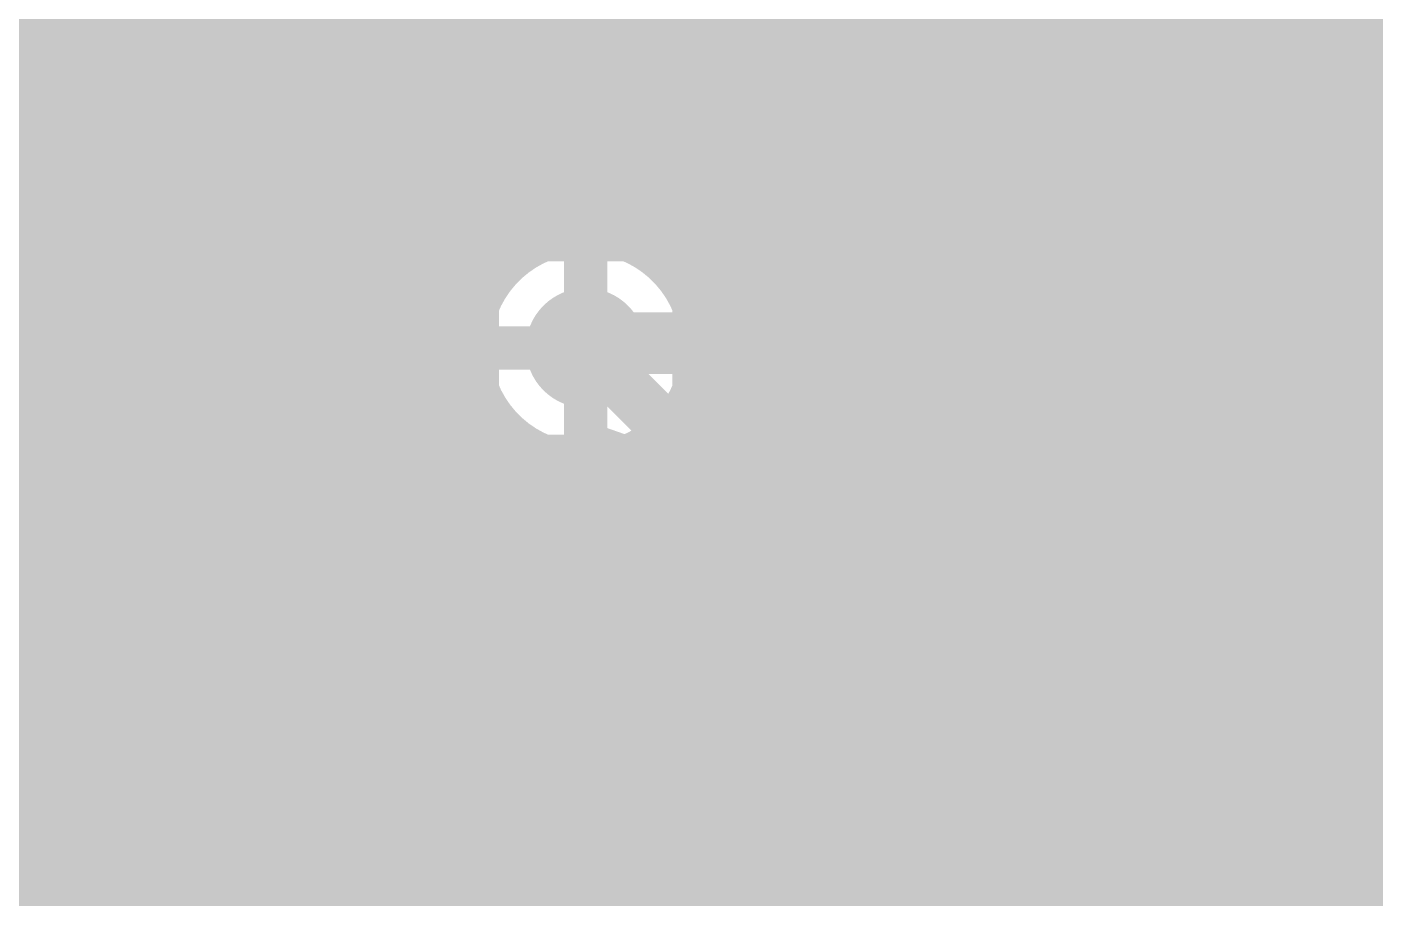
# Model space of a CAD drawing. Extents: x -7 to 100, y -42 to 30.
# Drawn here: x 43.84 to 51.74, y 18.12 to 23.22 of the extents above; entities that cross this region are included whole.
import ezdxf

# ---------------------------------------------------------------- set-up
doc = ezdxf.new("R2010")
doc.units = 0
doc.header["$MEASUREMENT"] = 0
doc.layers.get('0').update_dxf_attribs({"linetype": 'CONTINUOUS'})
for name, color, linetype in [('22-315-0_BOT', 7, 'CONTINUOUS'), ('22-315-0_DRD', 7, 'CONTINUOUS'), ('22-315-0_GND', 6, 'CONTINUOUS'), ('22-315-0_IN1', 4, 'CONTINUOUS'), ('22-315-0_SMB', 3, 'CONTINUOUS'), ('22-315-0_SMT', 5, 'CONTINUOUS'), ('22-315-0_SPB', 10, 'CONTINUOUS'), ('22-315-0_SPT', 14, 'CONTINUOUS'), ('22-315-0_SSB', 9, 'CONTINUOUS'), ('22-315-0_SST', 12, 'CONTINUOUS'), ('22-315-0_TOP', 11, 'CONTINUOUS'), ('THRUHOLE_TAP', 15, 'CONTINUOUS')]:
    doc.layers.add(name, color=color, linetype=linetype)

# ---------------------------------------------------------------- blocks, each defined once
blk = doc.blocks.new('RECTANGLE_8')
blk.add_solid([(0.4826, 0.4064), (0.4826, -0.4064), (-0.4826, 0.4064), (-0.4826, -0.4064)])
blk = doc.blocks.new('ROUND_56')
at = {"const_width": 0.35052}
blk.add_lwpolyline([(-0.17526, 0, 1), (0.17526, 0, 1)], format="xyb", close=True, dxfattribs=at)
blk = doc.blocks.new('ROUND_65')
at = {"const_width": 0.35052}
blk.add_lwpolyline([(-0.17526, 0, 1), (0.17526, 0, 1)], format="xyb", close=True, dxfattribs=at)
blk = doc.blocks.new('ROUND_80')
at = {"const_width": 0.0635}
blk.add_lwpolyline([(-0.03175, 0, 1), (0.03175, 0, 1)], format="xyb", close=True, dxfattribs=at)
blk = doc.blocks.new('ROUND_62')
at = {"const_width": 0.35052}
blk.add_lwpolyline([(-0.17526, 0, 1), (0.17526, 0, 1)], format="xyb", close=True, dxfattribs=at)
blk = doc.blocks.new('RECTANGLE_27')
blk.add_solid([(0.29972, 0.52451), (0.29972, -0.52451), (-0.29972, 0.52451), (-0.29972, -0.52451)])
blk = doc.blocks.new('OBLONG_36')
at = {"const_width": 0.65024}
blk.add_lwpolyline([(0, 0.50038), (0, -0.50038)], dxfattribs=at)
at = {"const_width": 0.32512}
for points in [[(-0.16256, 0.50038, 1), (0.16256, 0.50038, 1)], [(-0.16256, -0.50038, 1), (0.16256, -0.50038, 1)]]:
    blk.add_lwpolyline(points, format="xyb", close=True, dxfattribs=at)
blk = doc.blocks.new('ROUND_83')
at = {"const_width": 0.10033}
blk.add_lwpolyline([(-0.050164, 0, 1), (0.050164, 0, 1)], format="xyb", close=True, dxfattribs=at)

msp = doc.modelspace()

# ---------------------------------------------------------------- linework, layer by layer
at = {"layer": '22-315-0_BOT'}
for points, const_width in [([(44.323, 27.2796), (44.323, 19.1643)], 0.254), ([(44.5516, 27.26436), (44.5516, 19.1643)], 0.254), ([(44.7802, 27.03576), (44.7802, 19.1643)], 0.254), ([(45.0088, 26.80716), (45.0088, 19.1389)], 0.254), ([(45.2374, 26.57856), (45.2374, 19.0119)], 0.254), ([(45.466, 26.34996), (45.466, 18.78584)], 0.254), ([(44.0944, 25.58034), (44.0944, 19.1643)], 0.254), ([(45.6946, 24.47544), (45.6946, 18.55724)], 0.254), ([(47.8028, 22.7838), (49.2252, 24.2062)], 0.381), ([(51.435, 22.7838), (51.0032, 22.7838), (49.5808, 24.2062)], 0.381), ([(51.6128, 22.7838), (53.0352, 24.2062)], 0.381), ([(45.9232, 24.11222), (45.9232, 23.23592)], 0.254), ([(43.9928, 23.4696), (43.9928, 22.0472)], 0.254), ([(45.92828, 23.241), (43.9928, 23.241)], 0.254), ([(45.79112, 23.0124), (43.9928, 23.0124)], 0.254), ([(47.625, 22.7838), (46.4312, 22.7838)], 0.635), ([(48.7172, 22.99716), (48.4378, 22.71776)], 0.254), ([(48.6664, 22.94636), (48.6664, 16.1163)], 0.254), ([(48.7172, 22.99716), (48.7172, 22.0472)], 0.254), ([(43.9928, 22.7838), (43.18, 22.7838)], 0.254), ([(45.75048, 22.7838), (43.9928, 22.7838)], 0.254), ([(48.7172, 22.7838), (48.50384, 22.7838)], 0.254), ([(48.7172, 22.7838), (49.53, 22.7838)], 0.254), ([(49.53, 22.0472), (49.53, 22.7838)], 0.254), ([(47.625, 22.7838), (47.8028, 22.7838)], 0.2032), ([(48.4378, 22.71776), (48.4378, 16.1163)], 0.254), ([(48.4378, 22.71776), (48.4378, 22.0472)], 0.254), ([(50.8, 19.939), (50.8, 21.5138), (49.53, 22.7838), (50.8, 21.5138), (50.8, 19.939)], 0.2032), ([(50.3428, 22.74316), (50.6222, 22.46376)], 0.254), ([(50.3428, 22.74316), (50.3428, 22.0472)], 0.254), ([(51.435, 22.7838), (51.6128, 22.7838)], 0.2032), ([(45.79112, 22.5552), (43.9928, 22.5552)], 0.254), ([(48.7172, 22.5552), (48.4378, 22.5552)], 0.254), ([(50.53076, 22.5552), (50.3428, 22.5552)], 0.254), ([(50.4952, 22.59076), (50.4952, 19.68246)], 0.254), ([(50.6222, 22.46376), (50.6222, 22.0472)], 0.254), ([(45.92828, 22.3266), (43.9928, 22.3266)], 0.254), ([(45.9232, 22.33168), (45.9232, 18.24736)], 0.254), ([(48.7172, 22.3266), (48.4378, 22.3266)], 0.254), ([(50.6222, 22.3266), (50.3428, 22.3266)], 0.254), ([(46.1518, 22.16404), (46.1518, 16.83004)], 0.254), ([(46.8122, 22.1615), (46.70552, 22.1615)], 0.254), ([(46.8122, 22.1615), (46.8122, 22.0472)], 0.254), ([(46.8122, 22.098), (43.9928, 22.098)], 0.254), ([(46.3804, 22.10562), (46.3804, 16.60144)], 0.254), ([(46.609, 22.12594), (46.609, 21.78812)], 0.254), ([(48.7172, 22.098), (48.4378, 22.098)], 0.254), ([(50.6222, 22.098), (50.3428, 22.098)], 0.254), ([(43.9928, 22.0472), (42.3672, 22.0472)], 0.254), ([(43.8658, 22.0472), (43.8658, 19.1643)], 0.254), ([(48.4378, 22.0472), (46.8122, 22.0472)], 0.254), ([(46.8376, 22.0472), (46.8376, 21.95576)], 0.254), ([(47.0662, 22.0472), (47.0662, 22.01418)], 0.254), ([(47.2948, 22.0472), (47.2948, 21.99132)], 0.254), ([(47.5234, 22.0472), (47.5234, 21.87956)], 0.254), ([(47.752, 22.0472), (47.752, 21.5773)], 0.254), ([(47.9806, 22.0472), (47.9806, 21.11502)], 0.254), ([(48.2092, 22.0472), (48.2092, 19.8628)], 0.254), ([(50.3428, 22.0472), (48.7172, 22.0472)], 0.254), ([(48.895, 22.0472), (48.895, 19.8628)], 0.254), ([(49.1236, 22.0472), (49.1236, 19.8628)], 0.254), ([(49.3522, 22.0472), (49.3522, 19.8628)], 0.254), ([(49.5808, 22.0472), (49.5808, 19.8628)], 0.254), ([(49.8094, 22.0472), (49.8094, 19.8628)], 0.254), ([(50.038, 22.0472), (50.038, 19.8628)], 0.254), ([(50.2666, 22.0472), (50.2666, 19.8628)], 0.254), ([(52.2478, 22.0472), (50.6222, 22.0472)], 0.254), ([(50.7238, 22.0472), (50.7238, 19.49704)], 0.254), ([(50.9524, 22.0472), (50.9524, 19.26844)], 0.254), ([(51.181, 22.0472), (51.181, 19.03984)], 0.254), ([(51.4096, 22.0472), (51.4096, 19.8628)], 0.254), ([(51.6382, 22.0472), (51.6382, 19.8628)], 0.254), ([(51.8668, 22.0472), (51.8668, 19.8628)], 0.254), ([(46.69536, 21.8694), (27.01544, 21.8694)], 0.254), ([(52.67706, 21.8694), (47.53864, 21.8694)], 0.254), ([(46.50994, 21.6408), (40.14724, 21.6408)], 0.254), ([(52.66436, 21.6408), (47.72406, 21.6408)], 0.254), ([(46.44136, 21.4122), (40.37584, 21.4122)], 0.254), ([(47.625, 19.1262), (47.625, 20.828), (47.117, 21.336)], 0.3048), ([(52.73294, 21.4122), (47.79264, 21.4122)], 0.254), ([(47.79518, 21.30298), (47.79279, 21.33577)], 0.254), ([(47.79518, 21.30298), (47.94758, 21.15058)], 0.254), ([(46.45406, 21.1836), (40.99052, 21.1836)], 0.254), ([(52.91836, 21.1836), (47.91456, 21.1836)], 0.254), ([(46.55312, 20.955), (41.14292, 20.955)], 0.254), ([(56.7436, 20.955), (48.06442, 20.955)], 0.254), ([(46.609, 20.88388), (46.609, 16.37284)], 0.254), ([(48.0822, 20.828), (48.0822, 19.8628)], 0.254), ([(46.81474, 20.7264), (41.19118, 20.7264)], 0.254), ([(46.8376, 20.71624), (46.8376, 19.8628)], 0.254), ([(47.0662, 20.65782), (47.0662, 19.8628)], 0.254), ([(47.117, 20.65528), (47.14998, 20.65608)], 0.254), ([(56.7436, 20.7264), (48.0822, 20.7264)], 0.254), ([(47.1678, 20.6375), (47.1678, 19.8628)], 0.254), ([(47.1678, 20.4978), (41.1607, 20.4978)], 0.254), ([(56.7436, 20.4978), (48.0822, 20.4978)], 0.254), ([(47.1678, 20.2692), (41.03878, 20.2692)], 0.254), ([(56.7436, 20.2692), (48.0822, 20.2692)], 0.254), ([(47.1678, 20.0406), (40.67302, 20.0406)], 0.254), ([(56.57088, 20.0406), (48.0822, 20.0406)], 0.254), ([(46.8122, 19.8628), (46.8122, 18.4404)], 0.254), ([(47.1678, 19.8628), (46.8122, 19.8628)], 0.254), ([(48.4378, 19.8628), (48.0822, 19.8628)], 0.254), ([(48.4378, 19.8628), (48.4378, 18.4404)], 0.254), ([(50.3428, 19.8628), (48.7172, 19.8628), (48.7172, 18.4404)], 0.254), ([(50.3428, 19.8628), (50.3428, 19.7358)], 0.254), ([(51.2572, 19.8628), (51.2572, 18.96364)], 0.254), ([(52.8828, 19.8628), (51.2572, 19.8628)], 0.254), ([(46.8122, 19.812), (37.53358, 19.812)], 0.254), ([(48.7172, 19.812), (48.4378, 19.812)], 0.254), ([(51.2572, 19.812), (50.3428, 19.812)], 0.254), ([(46.8122, 19.5834), (37.53612, 19.5834)], 0.254), ([(48.7172, 19.5834), (48.4378, 19.5834)], 0.254), ([(51.2572, 19.5834), (50.63744, 19.5834)], 0.254), ([(50.65522, 19.56562), (51.23434, 18.9865)], 0.254), ([(46.8122, 19.3548), (37.50056, 19.3548)], 0.254), ([(48.7172, 19.3548), (48.4378, 19.3548)], 0.254), ([(49.53, 19.1262), (50.2158, 19.1262), (50.8, 18.542), (50.8, 16.637)], 0.635), ([(51.2572, 19.3548), (50.86604, 19.3548)], 0.254), ([(44.831, 19.1643), (42.418, 19.1643)], 0.254), ([(46.8122, 19.1262), (45.04436, 19.1262)], 0.254), ([(48.7172, 19.1262), (48.4378, 19.1262)], 0.254), ([(51.2572, 19.1262), (51.09464, 19.1262)], 0.254), ([(45.27042, 18.98142), (45.77334, 18.4785)], 0.254), ([(51.2572, 18.96364), (51.23978, 18.98178)], 0.254), ([(51.2572, 18.96364), (51.23978, 18.98178)], 0.254), ([(46.8122, 18.8976), (45.35424, 18.8976)], 0.254), ([(48.7172, 18.8976), (48.4378, 18.8976)], 0.254), ([(39.37, 12.954), (39.37, 13.335), (41.783, 15.748), (41.783, 17.907), (42.418, 18.542), (44.831, 18.542), (45.339, 18.034), (45.339, 16.764), (46.609, 15.494), (49.657, 15.494), (50.8, 16.637)], 0.635), ([(46.8122, 18.669), (45.58284, 18.669)], 0.254), ([(48.7172, 18.669), (48.4378, 18.669)], 0.254), ([(46.8122, 18.4404), (45.8089, 18.4404)], 0.254), ([(46.8122, 18.4404), (46.8122, 18.3896)], 0.254), ([(48.7172, 18.4404), (48.4378, 18.4404)], 0.254), ([(48.7172, 18.4404), (48.7172, 18.3896)], 0.254), ([(46.8122, 18.3896), (46.8122, 16.9672)], 0.254), ([(48.4378, 18.3896), (48.4378, 16.9672)], 0.254), ([(48.7172, 18.3896), (48.7172, 16.9672)], 0.254), ([(46.8122, 18.2118), (45.9359, 18.2118)], 0.254), ([(48.7172, 18.2118), (48.4378, 18.2118)], 0.254), ([(45.9613, 18.034), (45.9613, 17.02054)], 0.254)]:
    msp.add_lwpolyline(points, dxfattribs=dict(at, const_width=const_width))
at = {"layer": '22-315-0_BOT', "const_width": 0.254}
for points in [[(46.4312, 23.46452, 0.4142136), (45.75048, 22.7838)], [(45.75048, 22.7838, 0.4142136), (46.4312, 22.10308)], [(46.4312, 22.10308, 0.1041716), (46.70578, 22.16091)], [(47.117, 22.01672, 0.4142136), (46.43628, 21.336)], [(47.79772, 21.336, 0.4142136), (47.117, 22.01672)], [(46.43628, 21.336, 0.4142136), (47.117, 20.65528)], [(48.0822, 20.828, 0.1989124), (47.94829, 21.15129)], [(50.65522, 19.56562, 0.1460262), (50.34254, 19.73457)], [(50.65522, 19.56562, 0.1460262), (50.34254, 19.73457)], [(45.27042, 18.98142, 0.1989124), (44.831, 19.16343)], [(45.9613, 18.034, 0.1989124), (45.77903, 18.47403)], [(45.9613, 18.034, 0.1989124), (45.77903, 18.47403)]]:
    msp.add_lwpolyline(points, format="xyb", dxfattribs=at)
at = {"layer": '22-315-0_DRD', "const_width": 0.254}
for points in [[(45.7962, 23.4188), (45.7962, 22.1488)], [(46.4312, 23.4188), (46.4312, 22.1488)], [(47.0662, 22.1488), (47.0662, 23.4188)], [(47.0662, 22.7838), (45.7962, 22.7838)], [(45.7962, 22.1488), (47.0662, 22.1488)], [(46.482, 21.971), (46.482, 20.701)], [(47.752, 21.971), (46.482, 21.971)], [(47.117, 21.971), (47.117, 20.701)], [(47.752, 20.701), (47.752, 21.971)], [(47.752, 21.336), (46.482, 21.336)], [(46.482, 20.701), (47.752, 20.701)], [(50.165, 20.574), (50.165, 19.304)], [(51.435, 20.574), (50.165, 20.574)], [(50.165, 20.574), (50.165, 19.304)], [(51.435, 20.574), (50.165, 20.574)], [(50.8, 20.574), (50.8, 19.304)], [(50.8, 20.574), (50.8, 19.304)], [(51.435, 19.304), (51.435, 20.574)], [(51.435, 19.304), (51.435, 20.574)], [(51.435, 19.939), (50.165, 19.939)], [(51.435, 19.939), (50.165, 19.939)], [(50.165, 19.304), (51.435, 19.304)], [(50.165, 19.304), (51.435, 19.304)], [(45.72, 18.288), (45.72, 17.018)], [(46.99, 18.288), (45.72, 18.288)], [(45.72, 18.288), (45.72, 17.018)], [(46.99, 18.288), (45.72, 18.288)], [(45.72, 18.288), (45.72, 17.018)], [(46.99, 18.288), (45.72, 18.288)], [(46.355, 18.288), (46.355, 17.018)], [(46.355, 18.288), (46.355, 17.018)], [(46.355, 18.288), (46.355, 17.018)], [(46.99, 17.018), (46.99, 18.288)], [(46.99, 17.018), (46.99, 18.288)], [(46.99, 17.018), (46.99, 18.288)]]:
    msp.add_lwpolyline(points, dxfattribs=at)
at = {"layer": '22-315-0_IN1', "const_width": 0.254}
for points in [[(44.3992, 29.337), (44.3992, 17.6657)], [(44.6278, 29.337), (44.6278, 17.54378)], [(44.8564, 29.337), (44.8564, 17.17802)], [(45.085, 29.337), (45.085, 1.97612)], [(45.3136, 29.337), (45.3136, 2.14376)], [(45.5422, 29.337), (45.5422, 2.20218)], [(47.1424, 29.337), (47.1424, 22.01418)], [(51.2572, 26.89098), (51.2572, 20.44192)], [(49.4284, 26.61666), (49.4284, 17.30756)], [(51.0286, 26.54554), (51.0286, 20.57908)], [(51.4858, 26.55316), (51.4858, 16.98498)], [(49.657, 26.40838), (49.657, 17.30502)], [(50.8, 26.37028), (50.8, 20.61972)], [(51.7144, 26.37282), (51.7144, 17.21612)], [(49.8856, 26.29154), (49.8856, 17.21612)], [(50.5714, 26.27122), (50.5714, 20.57908)], [(50.1142, 26.23566), (50.1142, 16.98498)], [(50.3428, 26.22804), (50.3428, 20.44192)], [(47.371, 26.1747), (47.371, 21.96592)], [(47.5996, 26.1747), (47.5996, 21.81352)], [(47.8282, 26.1747), (47.8282, 15.10792)], [(48.0568, 26.1747), (48.0568, 10.67308)], [(48.2854, 26.1747), (48.2854, 5.25272)], [(48.514, 26.1747), (48.514, 5.51688)], [(48.7426, 26.1747), (48.7426, 5.61594)], [(48.9712, 26.1747), (48.9712, 17.02308)], [(49.1998, 26.1747), (49.1998, 17.23136)], [(44.1706, 25.82926), (44.1706, 17.69618)], [(43.942, 25.32888), (43.942, 17.64792)], [(45.7708, 24.29002), (45.7708, 18.00098)], [(46.9138, 24.24938), (46.9138, 21.9837)], [(45.9994, 24.05888), (45.9994, 18.23212)], [(46.228, 23.96998), (46.228, 18.32102)], [(46.6852, 24.04364), (46.6852, 21.86178)], [(46.4566, 23.9649), (46.4566, 21.49602)], [(82.5119, 23.1394), (42.45356, 23.1394)], [(82.59064, 22.9108), (42.56532, 22.9108)], [(82.79638, 22.6822), (42.58818, 22.6822)], [(70.89394, 22.4536), (42.52976, 22.4536)], [(52.88788, 22.225), (42.36212, 22.225)], [(46.95444, 21.9964), (29.1338, 21.9964)], [(52.72024, 21.9964), (47.27702, 21.9964)], [(46.59122, 21.7678), (29.1338, 21.7678)], [(52.66182, 21.7678), (47.64278, 21.7678)], [(46.46676, 21.5392), (29.1338, 21.5392)], [(52.68214, 21.5392), (47.7647, 21.5392)], [(46.43628, 21.3106), (40.81272, 21.3106)], [(52.7939, 21.3106), (47.79518, 21.3106)], [(46.4566, 21.17344), (46.4566, 18.32356)], [(46.48708, 21.082), (41.07688, 21.082)], [(53.09616, 21.082), (47.74692, 21.082)], [(46.63694, 20.8534), (41.17594, 20.8534)], [(46.6852, 20.81022), (46.6852, 18.24736)], [(58.85688, 20.8534), (47.59452, 20.8534)], [(47.5996, 20.85594), (47.5996, 15.24508)], [(46.9138, 20.68576), (46.9138, 18.03908)], [(47.1424, 20.65528), (47.1424, 15.24508)], [(47.371, 20.70608), (47.371, 15.28572)], [(59.08802, 20.6248), (41.18864, 20.6248)], [(50.29708, 20.3962), (41.12006, 20.3962)], [(59.82208, 20.3962), (51.30292, 20.3962)], [(50.15992, 20.1676), (40.93464, 20.1676)], [(56.66994, 20.1676), (51.44008, 20.1676)], [(50.11928, 19.939), (37.5158, 19.939)], [(56.52008, 19.939), (51.48072, 19.939)], [(50.15992, 19.7104), (37.5412, 19.7104)], [(56.46928, 19.7104), (51.44008, 19.7104)], [(50.29708, 19.4818), (37.52596, 19.4818)], [(56.49976, 19.4818), (51.30292, 19.4818)], [(50.3428, 19.43608), (50.3428, 17.13992)], [(51.2572, 19.43608), (51.2572, 17.13992)], [(56.62422, 19.2532), (37.47008, 19.2532)], [(50.5714, 19.29892), (50.5714, 17.27708)], [(50.8, 19.25828), (50.8, 17.31772)], [(51.0286, 19.29892), (51.0286, 17.27708)], [(56.9849, 19.0246), (37.36848, 19.0246)], [(56.90616, 18.796), (37.20592, 18.796)], [(56.6039, 18.5674), (36.9443, 18.5674)], [(56.49214, 18.3388), (39.75608, 18.3388)], [(45.85208, 18.1102), (39.96436, 18.1102)], [(56.47182, 18.1102), (46.85792, 18.1102)]]:
    msp.add_lwpolyline(points, dxfattribs=at)
for points in [[(47.117, 22.01672, 0.4142136), (46.43628, 21.336)], [(47.79772, 21.336, 0.4142136), (47.117, 22.01672)], [(46.43628, 21.336, 0.4142136), (47.117, 20.65528)], [(47.117, 20.65528, 0.4142136), (47.79772, 21.336)], [(50.8, 20.61972, 0.4142136), (50.11928, 19.939)], [(50.8, 20.61972, 0.4142136), (50.11928, 19.939)], [(51.48072, 19.939, 0.4142136), (50.8, 20.61972)], [(51.48072, 19.939, 0.4142136), (50.8, 20.61972)], [(50.11928, 19.939, 0.4142136), (50.8, 19.25828)], [(50.11928, 19.939, 0.4142136), (50.8, 19.25828)], [(50.8, 19.25828, 0.4142136), (51.48072, 19.939)], [(50.8, 19.25828, 0.4142136), (51.48072, 19.939)], [(46.355, 18.33372, 0.4142136), (45.67428, 17.653)], [(46.355, 18.33372, 0.4142136), (45.67428, 17.653)], [(47.03572, 17.653, 0.4142136), (46.355, 18.33372)], [(47.03572, 17.653, 0.4142136), (46.355, 18.33372)]]:
    msp.add_lwpolyline(points, format="xyb", dxfattribs=at)
at = {"layer": '22-315-0_SSB', "const_width": 0.1524}
for points in [[(42.3545, 22.0345), (42.3545, 24.9555), (43.9928, 24.9555), (43.9928, 22.0345), (42.3545, 22.0345)], [(48.4505, 24.9555), (48.4505, 22.0345), (46.8122, 22.0345), (46.8122, 24.9555), (48.4505, 24.9555)], [(50.3555, 24.9555), (50.3555, 22.0345), (48.7172, 22.0345), (48.7172, 24.9555), (50.3555, 24.9555)], [(52.2605, 24.9555), (52.2605, 22.0345), (50.6222, 22.0345), (50.6222, 24.9555), (52.2605, 24.9555)], [(44.51858, 23.0251), (44.3484, 22.96668), (44.3484, 22.61108), (44.51858, 22.55266), (45.19676, 22.55266), (45.3644, 22.61108), (45.3644, 22.96668), (45.19676, 23.0251)], [(47.0154, 21.58746), (47.0154, 21.3487)], [(48.9204, 21.58746), (48.9204, 21.3487)], [(50.98542, 20.77212), (50.86604, 20.60194), (50.62982, 20.60194), (50.51044, 20.77212), (50.51044, 20.93976), (50.74666, 21.28012), (50.51044, 21.61794), (50.98542, 21.61794)], [(51.82362, 20.77212), (51.70424, 20.60194), (51.46802, 20.60194), (51.34864, 20.77212), (51.34864, 20.93976), (51.58486, 21.28012), (51.34864, 21.61794), (51.82362, 21.61794)], [(47.0154, 21.46808), (48.0314, 21.46808), (47.86376, 21.3487)], [(48.9204, 21.46808), (49.9364, 21.46808), (49.76876, 21.3487)], [(47.5234, 20.6883), (47.0154, 20.8661)], [(47.5234, 20.39366), (47.5234, 20.74926), (47.69358, 20.8661), (47.86376, 20.8661), (48.0314, 20.74926), (48.0314, 20.39366), (47.0154, 20.39366)], [(49.09058, 20.8661), (48.9204, 20.80768), (48.9204, 20.45208), (49.09058, 20.39366), (49.76876, 20.39366), (49.9364, 20.45208), (49.9364, 20.80768), (49.76876, 20.8661)], [(46.7995, 16.9545), (46.7995, 19.8755), (48.4378, 19.8755), (48.4378, 16.9545), (46.7995, 16.9545)], [(48.7045, 16.9545), (48.7045, 19.8755), (50.3428, 19.8755), (50.3428, 16.9545), (48.7045, 16.9545)], [(51.2445, 16.9545), (51.2445, 19.8755), (52.8828, 19.8755), (52.8828, 16.9545), (51.2445, 16.9545)]]:
    msp.add_lwpolyline(points, dxfattribs=at)
at = {"layer": '22-315-0_SST', "const_width": 0.1524}
for points in [[(51.67884, 22.97176), (51.67884, 24.15794), (51.54168, 23.95982)], [(48.2473, 22.97176), (47.69358, 22.97176), (48.2473, 23.7617), (48.2473, 23.95982), (48.17872, 24.15794), (47.76216, 24.15794), (47.69358, 23.95982)], [(49.1744, 22.97176), (48.62068, 22.97176), (49.1744, 23.7617), (49.1744, 23.95982), (49.10582, 24.15794), (48.68926, 24.15794), (48.62068, 23.95982)], [(50.47488, 23.16988), (50.61458, 22.97176), (50.8889, 22.97176), (51.0286, 23.16988), (51.0286, 23.368), (50.75174, 23.7617), (51.0286, 24.15794), (50.47488, 24.15794)], [(51.816, 22.97176), (51.54168, 22.97176)], [(45.69968, 22.5044), (45.69968, 22.5552), (45.64888, 22.5552), (43.24858, 22.5552), (43.20032, 22.5552), (43.20032, 22.5044)], [(44.15028, 22.5044), (43.74896, 22.5044)], [(45.69968, 22.5044), (45.69968, 19.4056)], [(47.244, 17.145), (47.244, 20.193), (52.832, 20.193), (52.832, 16.383), (48.006, 16.383), (47.244, 17.145)], [(43.20032, 19.4056), (43.20032, 19.3548), (43.24858, 19.3548), (45.64888, 19.3548), (45.69968, 19.3548), (45.69968, 19.4056)], [(44.74972, 19.4056), (45.15104, 19.4056)], [(45.04182, 18.5928), (45.04182, 18.35658)], [(46.84776, 18.64106), (46.84776, 18.40484)], [(46.84776, 18.52168), (45.83176, 18.52168), (46.00194, 18.40484)], [(45.04182, 18.47342), (44.02582, 18.47342), (44.196, 18.35658)]]:
    msp.add_lwpolyline(points, dxfattribs=at)
for points in [[(45.69968, 22.5044, 0.4142136), (45.64888, 22.5552)], [(45.64888, 19.3548, 0.4142136), (45.69968, 19.4056)]]:
    msp.add_lwpolyline(points, format="xyb", dxfattribs=at)
at = {"layer": '22-315-0_TOP'}
for points, const_width in [([(43.94962, 22.479), (43.94962, 22.72538), (40.64, 26.035), (40.55872, 26.035)], 0.635), ([(44.95038, 22.479), (44.95038, 23.37562), (43.06062, 25.26538), (43.06062, 26.035)], 0.635), ([(55.0545, 24.61514), (47.23638, 24.61514), (47.23638, 22.51456)], 0.254), ([(45.66412, 24.39924), (45.66412, 22.26818)], 0.254), ([(47.03572, 24.3713), (47.03572, 23.19274)], 0.254), ([(51.67884, 22.97176), (51.67884, 24.15794), (51.54168, 23.95982)], 0.1524), ([(45.89272, 24.07158), (45.89272, 23.27656)], 0.254), ([(48.2473, 22.97176), (47.69358, 22.97176), (48.2473, 23.7617), (48.2473, 23.95982), (48.17872, 24.15794), (47.76216, 24.15794), (47.69358, 23.95982)], 0.1524), ([(49.1744, 22.97176), (48.62068, 22.97176), (49.1744, 23.7617), (49.1744, 23.95982), (49.10582, 24.15794), (48.68926, 24.15794), (48.62068, 23.95982)], 0.1524), ([(50.47488, 23.16988), (50.61458, 22.97176), (50.8889, 22.97176), (51.0286, 23.16988), (51.0286, 23.368), (50.75174, 23.7617), (51.0286, 24.15794), (50.47488, 24.15794)], 0.1524), ([(45.64888, 23.37562), (45.64888, 22.479)], 0.254), ([(45.8597, 23.241), (45.64888, 23.241)], 0.254), ([(47.23638, 23.241), (47.00016, 23.241)], 0.254), ([(46.4312, 22.7838), (46.4312, 22.0472), (45.466, 21.082), (43.688, 21.082), (41.656, 19.05), (41.656, 10.541), (40.005, 8.89), (40.005, 8.79856)], 0.635), ([(45.73778, 23.0124), (45.64888, 23.0124)], 0.254), ([(47.23638, 23.0124), (47.12462, 23.0124)], 0.254), ([(51.816, 22.97176), (51.54168, 22.97176)], 0.1524), ([(45.69968, 22.7838), (45.64888, 22.7838)], 0.254), ([(47.23638, 22.7838), (47.16272, 22.7838)], 0.254), ([(45.7327, 22.5552), (45.64888, 22.5552)], 0.254), ([(45.7327, 22.5679), (45.7327, 22.33676)], 0.254), ([(47.1297, 22.5679), (47.1297, 22.06498)], 0.254), ([(47.23638, 22.5552), (47.1297, 22.5552)], 0.254), ([(48.06696, 22.51456), (47.23638, 22.51456)], 0.254), ([(47.26432, 22.51456), (47.26432, 22.05228)], 0.254), ([(47.49292, 22.51456), (47.49292, 21.96338)], 0.254), ([(47.72152, 22.51456), (47.72152, 22.29104)], 0.254), ([(47.95012, 22.51456), (47.95012, 22.47138)], 0.254), ([(45.7327, 22.33676), (45.6311, 22.23262)], 0.254), ([(45.72254, 22.3266), (45.6311, 22.3266)], 0.254), ([(45.6311, 22.32406), (45.6311, 22.23262)], 0.254), ([(47.752, 22.3266), (47.1297, 22.3266)], 0.254), ([(47.60468, 22.098), (47.1297, 22.098)], 0.254), ([(47.117, 21.336), (48.26, 21.336)], 0.3048), ([(43.94962, 19.431), (43.94962, 19.94662), (44.323, 20.32), (45.847, 20.32), (46.228, 19.939), (49.149, 19.939), (49.53, 20.32), (49.53, 21.336)], 0.2032), ([(44.95038, 19.431), (49.276, 19.431), (50.8, 20.955), (50.8, 21.336)], 0.2032), ([(51.45024, 20.4978), (51.41976, 20.4978)], 0.254), ([(51.37912, 20.43176), (51.37912, 18.6436)], 0.254), ([(51.64836, 20.2692), (51.22164, 20.2692)], 0.254), ([(51.60772, 20.30222), (51.60772, 18.6436)], 0.254), ([(51.15052, 20.22348), (51.15052, 18.6436)], 0.254), ([(50.66792, 20.1422), (49.62144, 19.09318)], 0.254), ([(50.69332, 20.13712), (50.69332, 18.6436)], 0.254), ([(50.92192, 20.13966), (50.92192, 18.6436)], 0.254), ([(51.83632, 20.17014), (51.83632, 18.6436)], 0.254), ([(53.08346, 20.0406), (50.56886, 20.0406)], 0.254), ([(50.46472, 19.93646), (50.46472, 18.6436)], 0.254), ([(53.3019, 19.812), (50.34026, 19.812)], 0.254), ([(50.23612, 19.70786), (50.23612, 18.6436)], 0.254), ([(53.36286, 19.5834), (50.11166, 19.5834)], 0.254), ([(50.00752, 19.47926), (50.00752, 18.6436)], 0.254), ([(53.3019, 19.3548), (49.88306, 19.3548)], 0.254), ([(49.77892, 19.25066), (49.77892, 18.6436)], 0.254), ([(53.34762, 19.1262), (49.65446, 19.1262)], 0.254), ([(49.55032, 19.03222), (49.55032, 18.6436)], 0.254), ([(49.276, 18.9484), (45.6311, 18.9484)], 0.254), ([(45.6311, 18.9484), (45.6311, 18.52422)], 0.254), ([(45.66412, 18.9484), (45.66412, 16.51508)], 0.254), ([(45.89272, 18.9484), (45.89272, 16.51508)], 0.254), ([(46.12132, 18.9484), (46.12132, 16.70558)], 0.254), ([(46.34992, 18.9484), (46.34992, 16.93418)], 0.254), ([(46.57852, 18.9484), (46.57852, 17.16278)], 0.254), ([(46.80712, 18.9484), (46.80712, 17.39138)], 0.254), ([(47.03572, 18.9484), (47.03572, 17.61998)], 0.254), ([(47.26432, 18.9484), (47.26432, 17.84858)], 0.254), ([(47.49292, 18.9484), (47.49292, 18.07718)], 0.254), ([(47.72152, 18.9484), (47.72152, 18.30578)], 0.254), ([(47.95012, 18.9484), (47.95012, 18.5293)], 0.254), ([(48.17872, 18.9484), (48.17872, 18.63598)], 0.254), ([(48.40732, 18.9484), (48.40732, 18.6436)], 0.254), ([(48.63592, 18.9484), (48.63592, 18.6436)], 0.254), ([(48.86452, 18.9484), (48.86452, 18.6436)], 0.254), ([(49.09312, 18.9484), (49.09312, 18.6436)], 0.254), ([(49.32172, 18.9484), (49.32172, 18.6436)], 0.254), ([(53.30444, 18.8976), (45.6311, 18.8976)], 0.254), ([(53.32984, 18.669), (45.6311, 18.669)], 0.254), ([(53.213, 18.6436), (48.26, 18.6436)], 0.254), ([(44.26966, 18.52422), (43.2689, 18.52422)], 0.254), ([(43.83532, 18.52422), (43.83532, 17.653)], 0.254), ([(44.06392, 18.52422), (44.06392, 17.73682)], 0.254), ([(44.63034, 18.52422), (44.26966, 18.52422)], 0.254), ([(44.29252, 18.52422), (44.29252, 17.7419)], 0.254), ([(44.52112, 18.52422), (44.52112, 17.67078)], 0.254), ([(45.6311, 18.52422), (44.63034, 18.52422)], 0.254), ([(44.74972, 18.52422), (44.74972, 17.49552)], 0.254), ([(44.97832, 18.52422), (44.97832, 16.91894)], 0.254), ([(45.20692, 18.52422), (45.20692, 16.69034)], 0.254), ([(45.43552, 18.52422), (45.43552, 16.51508)], 0.254), ([(47.85614, 18.4404), (42.3545, 18.4404)], 0.254), ([(47.91964, 18.50136), (46.01972, 16.60144)], 0.254), ([(47.62754, 18.2118), (42.3545, 18.2118)], 0.254), ([(46.355, 14.605), (46.355, 16.256), (48.26, 18.161), (53.213, 18.161), (53.53558, 17.83842), (54.5719, 17.83842)], 0.2032)]:
    msp.add_lwpolyline(points, dxfattribs=dict(at, const_width=const_width))
at = {"layer": '22-315-0_TOP', "const_width": 0.254}
for points in [[(46.4312, 23.51532, 0.4142136), (45.69968, 22.7838)], [(47.16272, 22.7838, 0.4142136), (46.4312, 23.51532)], [(45.69968, 22.7838, 0.075085), (45.7323, 22.56778)], [(47.1297, 22.5679, 0.0750846), (47.1623, 22.7838)], [(45.6311, 22.32406, 0.0560082), (45.64851, 22.479)], [(48.06696, 22.51456, 0.3033369), (47.55896, 21.91766)], [(47.55896, 21.91766, 0.1594155), (47.12972, 22.06641)], [(50.8, 20.1295, 0.2875628), (51.435, 20.52828)], [(51.435, 20.52828, 0.2875625), (52.07, 20.1295)], [(50.66792, 20.1422, 0.0470901), (50.8, 20.12973)], [(49.276, 18.9484, 0.1979453), (49.61598, 19.08848)], [(48.26, 18.6436, 0.1989131), (47.91875, 18.50225)], [(48.26, 18.6436, 0.1989131), (47.91875, 18.50225)]]:
    msp.add_lwpolyline(points, format="xyb", dxfattribs=at)

# ---------------------------------------------------------------- block references
at = {"layer": '22-315-0_BOT'}
for name, p in [('RECTANGLE_8', (47.625, 22.7838)), ('RECTANGLE_8', (49.53, 22.7838)), ('RECTANGLE_8', (51.435, 22.7838)), ('ROUND_56', (46.4312, 22.7838)), ('ROUND_56', (47.117, 21.336)), ('ROUND_56', (50.8, 19.939)), ('RECTANGLE_8', (47.625, 19.1262)), ('RECTANGLE_8', (49.53, 19.1262)), ('RECTANGLE_8', (52.07, 19.1262))]:
    msp.add_blockref(name, p, dxfattribs=at)
at = {"layer": '22-315-0_GND'}
for name, p in [('ROUND_65', (46.4312, 22.7838)), ('ROUND_65', (47.117, 21.336)), ('ROUND_80', (50.8, 19.939))]:
    msp.add_blockref(name, p, dxfattribs=at)
at = {"layer": '22-315-0_IN1'}
for name, p in [('ROUND_65', (46.4312, 22.7838)), ('ROUND_65', (47.117, 21.336)), ('ROUND_62', (50.8, 19.939))]:
    msp.add_blockref(name, p, dxfattribs=at)
at = {"layer": '22-315-0_SMB'}
for p in [(47.625, 22.7838), (49.53, 22.7838), (51.435, 22.7838), (47.625, 19.1262), (49.53, 19.1262), (52.07, 19.1262)]:
    msp.add_blockref('RECTANGLE_8', p, dxfattribs=at)
at = {"layer": '22-315-0_SMT'}
for name, p in [('RECTANGLE_27', (43.94962, 22.479)), ('RECTANGLE_27', (44.95038, 22.479)), ('OBLONG_36', (48.26, 21.336)), ('OBLONG_36', (49.53, 21.336)), ('OBLONG_36', (50.8, 21.336)), ('RECTANGLE_27', (43.94962, 19.431)), ('RECTANGLE_27', (44.95038, 19.431))]:
    msp.add_blockref(name, p, dxfattribs=at)
at = {"layer": '22-315-0_SPB'}
for p in [(47.625, 22.7838), (49.53, 22.7838), (51.435, 22.7838), (47.625, 19.1262), (49.53, 19.1262), (52.07, 19.1262)]:
    msp.add_blockref('RECTANGLE_8', p, dxfattribs=at)
at = {"layer": '22-315-0_SPT'}
for name, p in [('RECTANGLE_27', (43.94962, 22.479)), ('RECTANGLE_27', (44.95038, 22.479)), ('OBLONG_36', (48.26, 21.336)), ('OBLONG_36', (49.53, 21.336)), ('OBLONG_36', (50.8, 21.336)), ('RECTANGLE_27', (43.94962, 19.431)), ('RECTANGLE_27', (44.95038, 19.431))]:
    msp.add_blockref(name, p, dxfattribs=at)
at = {"layer": '22-315-0_TOP'}
for name, p in [('ROUND_56', (46.4312, 22.7838)), ('RECTANGLE_27', (43.94962, 22.479)), ('RECTANGLE_27', (44.95038, 22.479)), ('OBLONG_36', (48.26, 21.336)), ('OBLONG_36', (49.53, 21.336)), ('OBLONG_36', (50.8, 21.336)), ('ROUND_56', (47.117, 21.336)), ('ROUND_56', (50.8, 19.939)), ('RECTANGLE_27', (43.94962, 19.431)), ('RECTANGLE_27', (44.95038, 19.431))]:
    msp.add_blockref(name, p, dxfattribs=at)
at = {"layer": 'THRUHOLE_TAP'}
for p in [(46.4312, 22.7838), (47.117, 21.336), (50.8, 19.939)]:
    msp.add_blockref('ROUND_83', p, dxfattribs=at)

doc.saveas('drawing.dxf')
